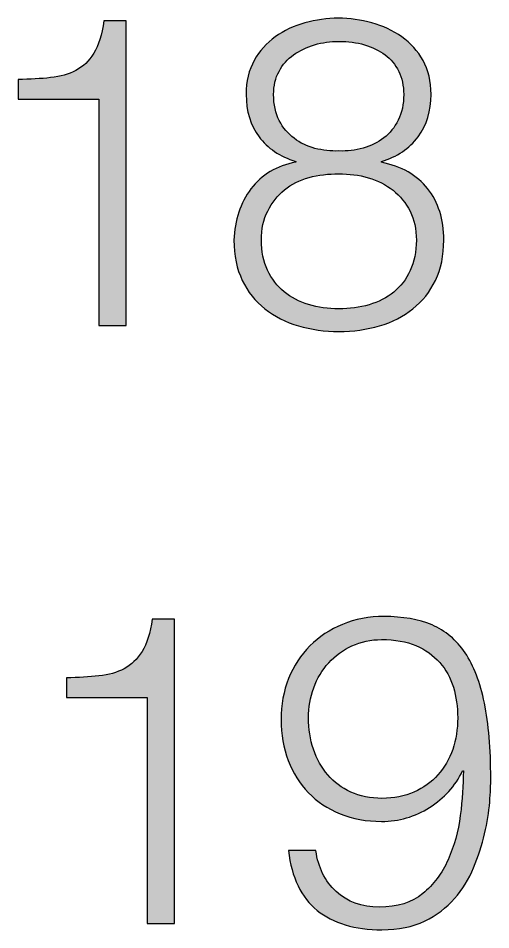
# Paper-space layout 'A0mask' of a CAD drawing. Extents: x 0 to 1153, y 0 to 810.
# Drawn here: x 1004.44 to 1008.65, y 43.87 to 51.99 of the extents above; entities that cross this region are included whole.
import ezdxf
from ezdxf.enums import TextEntityAlignment as Align

# ---------------------------------------------------------------- set-up
doc = ezdxf.new("R2010")
doc.units = 0
doc.layers.get('0').update_dxf_attribs({"linetype": 'CONTINUOUS'})
doc.layers.get('Defpoints').update_dxf_attribs({"linetype": 'CONTINUOUS'})
doc.layers.add('JPP_Mask', color=7, linetype='CONTINUOUS')
doc.styles.add('JPP', font='arial.ttf')

# ---------------------------------------------------------------- blocks, each defined once
blk = doc.blocks.new('A0mask')
at = {"true_color": 0x004a91}
h = blk.add_hatch(color=154, dxfattribs=at)
edge = h.paths.add_edge_path()
edge.add_spline(control_points=[(1005.4023, 50.6135), (1005.4023, 51.2921), (1005.4023, 51.9706), (1005.4023, 51.9706), (1005.4023, 51.9706), (1005.3529, 51.9706), (1005.3034, 51.9706)], knot_values=[3.5, 3.5, 3.5, 3.5, 4, 4, 4, 4.5, 4.5, 4.5, 4.5], degree=3, periodic=0)
edge.add_spline(control_points=[(1005.3034, 51.9706), (1005.2539, 51.9706), (1005.2045, 51.9706), (1005.2045, 51.9706), (1005.1865, 51.8466), (1005.1562, 51.7505), (1005.1136, 51.6819), (1005.071, 51.6133), (1005.018, 51.5621), (1004.9545, 51.529)], knot_values=[1, 1, 1, 1, 1.5, 1.5, 1.5, 2.5, 2.5, 2.5, 3.5, 3.5, 3.5, 3.5], degree=3, periodic=0)
edge.add_spline(control_points=[(1004.9545, 51.529), (1004.8911, 51.4949), (1004.8163, 51.4736), (1004.7297, 51.4646)], knot_values=[0, 0, 0, 0, 1, 1, 1, 1], degree=3, periodic=0)
edge.add_spline(control_points=[(1004.7297, 51.4646), (1004.6431, 51.4556), (1004.5465, 51.4499), (1004.4409, 51.4471)], knot_values=[9, 9, 9, 9, 10, 10, 10, 10], degree=3, periodic=0)
edge.add_spline(control_points=[(1004.4409, 51.4471), (1004.4409, 51.4471), (1004.4409, 51.2729), (1004.4409, 51.2729), (1004.4409, 51.2729), (1004.6202, 51.2729), (1004.7995, 51.2729)], knot_values=[7.5, 7.5, 7.5, 7.5, 8.5, 8.5, 8.5, 9, 9, 9, 9], degree=3, periodic=0)
edge.add_spline(control_points=[(1004.7995, 51.2729), (1004.9788, 51.2729), (1005.1581, 51.2729), (1005.1581, 51.2729), (1005.1581, 51.2729), (1005.1581, 50.7688), (1005.1581, 50.2647)], knot_values=[6.5, 6.5, 6.5, 6.5, 7, 7, 7, 7.5, 7.5, 7.5, 7.5], degree=3, periodic=0)
edge.add_spline(control_points=[(1005.1581, 50.2647), (1005.1581, 49.7605), (1005.1581, 49.2564), (1005.1581, 49.2564), (1005.1581, 49.2564), (1005.2191, 49.2564), (1005.2802, 49.2564)], knot_values=[5.5, 5.5, 5.5, 5.5, 6, 6, 6, 6.5, 6.5, 6.5, 6.5], degree=3, periodic=0)
edge.add_spline(control_points=[(1005.2802, 49.2564), (1005.3413, 49.2564), (1005.4023, 49.2564), (1005.4023, 49.2564), (1005.4023, 49.2564), (1005.4023, 49.935), (1005.4023, 50.6135)], knot_values=[4.5, 4.5, 4.5, 4.5, 5, 5, 5, 5.5, 5.5, 5.5, 5.5], degree=3, periodic=0)
h = blk.add_hatch(color=154, dxfattribs=at)
edge = h.paths.add_edge_path(flags=16)
edge.add_spline(control_points=[(1007.5154, 50.8365), (1007.5855, 50.8559), (1007.6465, 50.8862), (1007.6995, 50.9278), (1007.7526, 50.969), (1007.7952, 51.022), (1007.8278, 51.0869), (1007.86, 51.1513), (1007.8761, 51.2275), (1007.8761, 51.3155), (1007.8761, 51.3931), (1007.861, 51.4613), (1007.8316, 51.521), (1007.8018, 51.5806), (1007.7611, 51.6298), (1007.7095, 51.6682), (1007.6574, 51.707), (1007.5968, 51.7368), (1007.5272, 51.7576), (1007.4572, 51.778), (1007.381, 51.7884), (1007.2981, 51.7884), (1007.2233, 51.7884), (1007.1509, 51.778), (1007.0813, 51.7576), (1007.0113, 51.7368), (1006.9493, 51.707), (1006.8948, 51.6682), (1006.8409, 51.6298), (1006.7973, 51.5806), (1006.7651, 51.521), (1006.7329, 51.4613), (1006.7168, 51.3931), (1006.7168, 51.3155), (1006.7168, 51.2251), (1006.7334, 51.1475), (1006.767, 51.0826), (1006.8006, 51.0182), (1006.8447, 50.9652), (1006.8991, 50.924), (1006.9531, 50.8824), (1007.0151, 50.8526), (1007.0851, 50.8346), (1007.1547, 50.8166), (1007.2257, 50.8085), (1007.2981, 50.8114), (1007.3734, 50.8085), (1007.4458, 50.8171), (1007.5154, 50.8365)], knot_values=[0, 0, 0, 0, 1, 1, 1, 2, 2, 2, 3, 3, 3, 4, 4, 4, 5, 5, 5, 6, 6, 6, 7, 7, 7, 8, 8, 8, 9, 9, 9, 10, 10, 10, 11, 11, 11, 12, 12, 12, 13, 13, 13, 14, 14, 14, 15, 15, 15, 16, 16, 16, 16], degree=3, periodic=0)
edge = h.paths.add_edge_path(flags=16)
edge.add_spline(control_points=[(1007.5679, 49.4405), (1007.6517, 49.4652), (1007.7246, 49.5026), (1007.7871, 49.5532), (1007.8491, 49.6034), (1007.8979, 49.6673), (1007.9343, 49.7449), (1007.9703, 49.8225), (1007.9888, 49.913), (1007.9888, 50.0166), (1007.9888, 50.1146), (1007.9698, 50.2008), (1007.9324, 50.2741), (1007.895, 50.348), (1007.8444, 50.41), (1007.781, 50.4606), (1007.7175, 50.5108), (1007.6442, 50.5482), (1007.5599, 50.5728), (1007.4761, 50.5974), (1007.3885, 50.6083), (1007.2981, 50.606), (1007.2054, 50.6083), (1007.1168, 50.5979), (1007.0326, 50.5747), (1006.9488, 50.5515), (1006.8754, 50.5146), (1006.8134, 50.4644), (1006.7514, 50.4138), (1006.7017, 50.3513), (1006.6643, 50.276), (1006.6269, 50.2012), (1006.608, 50.1146), (1006.608, 50.0166), (1006.608, 49.9158), (1006.626, 49.8263), (1006.6624, 49.7487), (1006.6984, 49.6715), (1006.7476, 49.6072), (1006.8096, 49.557), (1006.8716, 49.5063), (1006.9445, 49.4685), (1007.0288, 49.4424), (1007.1126, 49.4169), (1007.2025, 49.4036), (1007.2981, 49.4036), (1007.3938, 49.4036), (1007.4837, 49.4159), (1007.5679, 49.4405)], knot_values=[0, 0, 0, 0, 1, 1, 1, 2, 2, 2, 3, 3, 3, 4, 4, 4, 5, 5, 5, 6, 6, 6, 7, 7, 7, 8, 8, 8, 9, 9, 9, 10, 10, 10, 11, 11, 11, 12, 12, 12, 13, 13, 13, 14, 14, 14, 15, 15, 15, 16, 16, 16, 16], degree=3, periodic=0)
edge = h.paths.add_edge_path()
edge.add_spline(control_points=[(1008.0039, 50.9373), (1007.9263, 50.8327), (1007.8179, 50.7598), (1007.6782, 50.7181), (1007.6782, 50.7181), (1007.6782, 50.7106), (1007.6782, 50.7106), (1007.8567, 50.6741), (1007.9935, 50.596), (1008.0896, 50.4758), (1008.1852, 50.3555), (1008.233, 50.2026), (1008.233, 50.0166), (1008.233, 49.8793), (1008.2084, 49.7601), (1008.1592, 49.6578), (1008.1099, 49.5556), (1008.0427, 49.4708), (1007.9575, 49.4036), (1007.8723, 49.3364), (1007.7734, 49.2862), (1007.6607, 49.2526), (1007.5485, 49.219), (1007.4274, 49.202), (1007.2981, 49.202), (1007.1717, 49.202), (1007.0515, 49.219), (1006.9379, 49.2526), (1006.8238, 49.2862), (1006.7244, 49.3364), (1006.6392, 49.4036), (1006.554, 49.4708), (1006.4863, 49.5556), (1006.4376, 49.6578), (1006.3883, 49.7601), (1006.3637, 49.8793), (1006.3637, 50.0166), (1006.3689, 50.1946), (1006.4191, 50.3475), (1006.5152, 50.4739), (1006.6108, 50.6007), (1006.7438, 50.6793), (1006.9142, 50.7106), (1006.9142, 50.7106), (1006.9142, 50.7181), (1006.9142, 50.7181), (1006.7722, 50.7622), (1006.6629, 50.8351), (1006.5867, 50.9373), (1006.5105, 51.0395), (1006.4721, 51.1655), (1006.4721, 51.3155), (1006.4721, 51.432), (1006.4963, 51.5328), (1006.5441, 51.618), (1006.5919, 51.7032), (1006.6548, 51.7737), (1006.732, 51.8291), (1006.8096, 51.885), (1006.8977, 51.9261), (1006.9957, 51.9536), (1007.0941, 51.9806), (1007.1935, 51.9943), (1007.2943, 51.9943), (1007.3952, 51.9943), (1007.4946, 51.9806), (1007.593, 51.9536), (1007.691, 51.9261), (1007.7795, 51.885), (1007.8586, 51.8291), (1007.9376, 51.7737), (1008.0006, 51.7032), (1008.0489, 51.618), (1008.0967, 51.5328), (1008.1204, 51.432), (1008.1204, 51.3155), (1008.1204, 51.1683), (1008.0815, 51.0419), (1008.0039, 50.9373)], knot_values=[0, 0, 0, 0, 1, 1, 1, 2, 2, 2, 3, 3, 3, 4, 4, 4, 5, 5, 5, 6, 6, 6, 7, 7, 7, 8, 8, 8, 9, 9, 9, 10, 10, 10, 11, 11, 11, 12, 12, 12, 13, 13, 13, 14, 14, 14, 15, 15, 15, 16, 16, 16, 17, 17, 17, 18, 18, 18, 19, 19, 19, 20, 20, 20, 21, 21, 21, 22, 22, 22, 23, 23, 23, 24, 24, 24, 25, 25, 25, 26, 26, 26, 26], degree=3, periodic=0)
h = blk.add_hatch(color=154, dxfattribs=at)
edge = h.paths.add_edge_path()
edge.add_spline(control_points=[(1005.8331, 45.2816), (1005.8331, 45.9602), (1005.8331, 46.6387), (1005.8331, 46.6387), (1005.8331, 46.6387), (1005.7836, 46.6387), (1005.7342, 46.6387)], knot_values=[3.5, 3.5, 3.5, 3.5, 4, 4, 4, 4.5, 4.5, 4.5, 4.5], degree=3, periodic=0)
edge.add_spline(control_points=[(1005.7342, 46.6387), (1005.6847, 46.6387), (1005.6352, 46.6387), (1005.6352, 46.6387), (1005.6172, 46.5147), (1005.5869, 46.4186), (1005.5443, 46.35), (1005.5017, 46.2813), (1005.4487, 46.2302), (1005.3853, 46.1971)], knot_values=[1, 1, 1, 1, 1.5, 1.5, 1.5, 2.5, 2.5, 2.5, 3.5, 3.5, 3.5, 3.5], degree=3, periodic=0)
edge.add_spline(control_points=[(1005.3853, 46.1971), (1005.3219, 46.163), (1005.2471, 46.1417), (1005.1604, 46.1327)], knot_values=[0, 0, 0, 0, 1, 1, 1, 1], degree=3, periodic=0)
edge.add_spline(control_points=[(1005.1604, 46.1327), (1005.0738, 46.1237), (1004.9773, 46.118), (1004.8717, 46.1152)], knot_values=[9, 9, 9, 9, 10, 10, 10, 10], degree=3, periodic=0)
edge.add_spline(control_points=[(1004.8717, 46.1152), (1004.8717, 46.1152), (1004.8717, 45.941), (1004.8717, 45.941), (1004.8717, 45.941), (1005.051, 45.941), (1005.2303, 45.941)], knot_values=[7.5, 7.5, 7.5, 7.5, 8.5, 8.5, 8.5, 9, 9, 9, 9], degree=3, periodic=0)
edge.add_spline(control_points=[(1005.2303, 45.941), (1005.4096, 45.941), (1005.5888, 45.941), (1005.5888, 45.941), (1005.5888, 45.941), (1005.5888, 45.4369), (1005.5888, 44.9327)], knot_values=[6.5, 6.5, 6.5, 6.5, 7, 7, 7, 7.5, 7.5, 7.5, 7.5], degree=3, periodic=0)
edge.add_spline(control_points=[(1005.5888, 44.9327), (1005.5888, 44.4286), (1005.5888, 43.9245), (1005.5888, 43.9245), (1005.5888, 43.9245), (1005.6499, 43.9245), (1005.711, 43.9245)], knot_values=[5.5, 5.5, 5.5, 5.5, 6, 6, 6, 6.5, 6.5, 6.5, 6.5], degree=3, periodic=0)
edge.add_spline(control_points=[(1005.711, 43.9245), (1005.772, 43.9245), (1005.8331, 43.9245), (1005.8331, 43.9245), (1005.8331, 43.9245), (1005.8331, 44.6031), (1005.8331, 45.2816)], knot_values=[4.5, 4.5, 4.5, 4.5, 5, 5, 5, 5.5, 5.5, 5.5, 5.5], degree=3, periodic=0)
h = blk.add_hatch(color=154, dxfattribs=at)
edge = h.paths.add_edge_path()
edge.add_spline(control_points=[(1008.6519, 45.2196), (1008.6519, 45.4833), (1008.633, 45.7072), (1008.5956, 45.8904)], knot_values=[19, 19, 19, 19, 20, 20, 20, 20], degree=3, periodic=0)
edge.add_spline(control_points=[(1008.5956, 45.8904), (1008.5582, 46.074), (1008.5009, 46.2231), (1008.4233, 46.3386)], knot_values=[18, 18, 18, 18, 19, 19, 19, 19], degree=3, periodic=0)
edge.add_spline(control_points=[(1008.4233, 46.3386), (1008.3457, 46.4532), (1008.2472, 46.536), (1008.1284, 46.5867)], knot_values=[17, 17, 17, 17, 18, 18, 18, 18], degree=3, periodic=0)
edge.add_spline(control_points=[(1008.1284, 46.5867), (1008.0096, 46.6368), (1007.8671, 46.6624), (1007.7019, 46.6624)], knot_values=[16, 16, 16, 16, 17, 17, 17, 17], degree=3, periodic=0)
edge.add_spline(control_points=[(1007.7019, 46.6624), (1007.5675, 46.6624), (1007.4439, 46.6387), (1007.3317, 46.5923)], knot_values=[15, 15, 15, 15, 16, 16, 16, 16], degree=3, periodic=0)
edge.add_spline(control_points=[(1007.3317, 46.5923), (1007.2191, 46.546), (1007.122, 46.4821), (1007.0406, 46.4006), (1006.9592, 46.3192), (1006.8958, 46.2222), (1006.8508, 46.1095)], knot_values=[13, 13, 13, 13, 14, 14, 14, 15, 15, 15, 15], degree=3, periodic=0)
edge.add_spline(control_points=[(1006.8508, 46.1095), (1006.8054, 45.9973), (1006.7831, 45.8752), (1006.7831, 45.7431)], knot_values=[12, 12, 12, 12, 13, 13, 13, 13], degree=3, periodic=0)
edge.add_spline(control_points=[(1006.7831, 45.7431), (1006.7831, 45.6115), (1006.8044, 45.4899), (1006.847, 45.3787), (1006.8896, 45.2674), (1006.9497, 45.1718), (1007.0274, 45.0918)], knot_values=[10, 10, 10, 10, 11, 11, 11, 12, 12, 12, 12], degree=3, periodic=0)
edge.add_spline(control_points=[(1007.0274, 45.0918), (1007.1045, 45.0113), (1007.1992, 44.9488), (1007.3104, 44.9034)], knot_values=[9, 9, 9, 9, 10, 10, 10, 10], degree=3, periodic=0)
edge.add_spline(control_points=[(1007.3104, 44.9034), (1007.4212, 44.8584), (1007.5443, 44.8357), (1007.6787, 44.8357)], knot_values=[8, 8, 8, 8, 9, 9, 9, 9], degree=3, periodic=0)
edge.add_spline(control_points=[(1007.6787, 44.8357), (1007.834, 44.8357), (1007.9765, 44.8769), (1008.1071, 44.9597), (1008.2377, 45.0426), (1008.3353, 45.151), (1008.4001, 45.2854)], knot_values=[6, 6, 6, 6, 7, 7, 7, 8, 8, 8, 8], degree=3, periodic=0)
edge.add_spline(control_points=[(1008.4077, 45.2854), (1008.4077, 45.1614), (1008.3987, 45.0288), (1008.3807, 44.8883)], knot_values=[4, 4, 4, 4, 5, 5, 5, 5], degree=3, periodic=0)
edge.add_spline(control_points=[(1008.3807, 44.8883), (1008.3622, 44.7472), (1008.3263, 44.6161), (1008.2718, 44.4944)], knot_values=[3, 3, 3, 3, 4, 4, 4, 4], degree=3, periodic=0)
edge.add_spline(control_points=[(1008.2718, 44.4944), (1008.2179, 44.3728), (1008.1421, 44.2719), (1008.0451, 44.1919), (1007.9481, 44.1119), (1007.8193, 44.0717), (1007.6593, 44.0717)], knot_values=[1, 1, 1, 1, 2, 2, 2, 3, 3, 3, 3], degree=3, periodic=0)
edge.add_spline(control_points=[(1007.6593, 44.0717), (1007.5017, 44.0717), (1007.3729, 44.1186), (1007.2735, 44.2114)], knot_values=[0, 0, 0, 0, 1, 1, 1, 1], degree=3, periodic=0)
edge.add_spline(control_points=[(1007.2735, 44.2114), (1007.1741, 44.3046), (1007.114, 44.4258), (1007.0932, 44.5758)], knot_values=[29, 29, 29, 29, 30, 30, 30, 30], degree=3, periodic=0)
edge.add_spline(control_points=[(1007.0932, 44.5758), (1007.0932, 44.5758), (1006.8489, 44.5758), (1006.8489, 44.5758), (1006.8773, 44.3354), (1006.9625, 44.1579), (1007.1045, 44.0428)], knot_values=[27, 27, 27, 27, 28, 28, 28, 29, 29, 29, 29], degree=3, periodic=0)
edge.add_spline(control_points=[(1007.1045, 44.0428), (1007.247, 43.9278), (1007.4397, 43.8701), (1007.6825, 43.8701)], knot_values=[26, 26, 26, 26, 27, 27, 27, 27], degree=3, periodic=0)
edge.add_spline(control_points=[(1007.6825, 43.8701), (1007.8297, 43.8701), (1007.9566, 43.8961), (1008.0626, 43.9477), (1008.1686, 43.9993), (1008.2572, 44.066), (1008.3282, 44.1474), (1008.3992, 44.2289), (1008.456, 44.3207), (1008.4986, 44.4229)], knot_values=[23, 23, 23, 23, 24, 24, 24, 25, 25, 25, 26, 26, 26, 26], degree=3, periodic=0)
edge.add_spline(control_points=[(1008.4986, 44.4229), (1008.5416, 44.5247), (1008.5743, 44.6255), (1008.5975, 44.7254)], knot_values=[22, 22, 22, 22, 23, 23, 23, 23], degree=3, periodic=0)
edge.add_spline(control_points=[(1008.5975, 44.7254), (1008.6212, 44.8248), (1008.6358, 44.9185), (1008.6425, 45.0066)], knot_values=[21, 21, 21, 21, 22, 22, 22, 22], degree=3, periodic=0)
edge.add_spline(control_points=[(1008.6425, 45.0066), (1008.6486, 45.0942), (1008.6519, 45.1652), (1008.6519, 45.2196)], knot_values=[20, 20, 20, 20, 21, 21, 21, 21], degree=3, periodic=0)
edge = h.paths.add_edge_path(flags=16)
edge.add_spline(control_points=[(1008.357, 45.7588), (1008.357, 45.6579), (1008.3424, 45.5642), (1008.3125, 45.4776), (1008.2827, 45.391), (1008.2392, 45.3152), (1008.1809, 45.2508)], knot_values=[1, 1, 1, 1, 2, 2, 2, 3, 3, 3, 3], degree=3, periodic=0)
edge.add_spline(control_points=[(1008.1809, 45.2508), (1008.1227, 45.186), (1008.0517, 45.1349), (1007.9675, 45.0975)], knot_values=[0, 0, 0, 0, 1, 1, 1, 1], degree=3, periodic=0)
edge.add_spline(control_points=[(1007.9675, 45.0975), (1007.8837, 45.0601), (1007.7885, 45.0411), (1007.6825, 45.0411)], knot_values=[15, 15, 15, 15, 16, 16, 16, 16], degree=3, periodic=0)
edge.add_spline(control_points=[(1007.6825, 45.0411), (1007.5793, 45.0411), (1007.4865, 45.0601), (1007.4051, 45.0975), (1007.3237, 45.1349), (1007.2555, 45.186), (1007.1997, 45.2508)], knot_values=[13, 13, 13, 13, 14, 14, 14, 15, 15, 15, 15], degree=3, periodic=0)
edge.add_spline(control_points=[(1007.1997, 45.2508), (1007.1443, 45.3152), (1007.1017, 45.3914), (1007.0719, 45.4795), (1007.042, 45.5675), (1007.0274, 45.6603), (1007.0274, 45.7588)], knot_values=[11, 11, 11, 11, 12, 12, 12, 13, 13, 13, 13], degree=3, periodic=0)
edge.add_spline(control_points=[(1007.0274, 45.7588), (1007.0274, 45.8515), (1007.0425, 45.941), (1007.0738, 46.0262)], knot_values=[10, 10, 10, 10, 11, 11, 11, 11], degree=3, periodic=0)
edge.add_spline(control_points=[(1007.0738, 46.0262), (1007.1045, 46.1114), (1007.1495, 46.1857), (1007.2077, 46.2492)], knot_values=[9, 9, 9, 9, 10, 10, 10, 10], degree=3, periodic=0)
edge.add_spline(control_points=[(1007.2077, 46.2492), (1007.2655, 46.3126), (1007.3346, 46.3628), (1007.4151, 46.4006)], knot_values=[8, 8, 8, 8, 9, 9, 9, 9], degree=3, periodic=0)
edge.add_spline(control_points=[(1007.4151, 46.4006), (1007.495, 46.438), (1007.5831, 46.4565), (1007.6787, 46.4565)], knot_values=[7, 7, 7, 7, 8, 8, 8, 8], degree=3, periodic=0)
edge.add_spline(control_points=[(1007.6787, 46.4565), (1007.7975, 46.4565), (1007.8998, 46.4385), (1007.985, 46.4025)], knot_values=[6, 6, 6, 6, 7, 7, 7, 7], degree=3, periodic=0)
edge.add_spline(control_points=[(1007.985, 46.4025), (1008.0702, 46.3661), (1008.1407, 46.3164), (1008.1966, 46.2529)], knot_values=[5, 5, 5, 5, 6, 6, 6, 6], degree=3, periodic=0)
edge.add_spline(control_points=[(1008.1966, 46.2529), (1008.2519, 46.1895), (1008.2927, 46.1161), (1008.3187, 46.0319)], knot_values=[4, 4, 4, 4, 5, 5, 5, 5], degree=3, periodic=0)
edge.add_spline(control_points=[(1008.3187, 46.0319), (1008.3443, 45.9481), (1008.357, 45.8567), (1008.357, 45.7588)], knot_values=[3, 3, 3, 3, 4, 4, 4, 4], degree=3, periodic=0)
at = {"layer": 'Defpoints', "color": 154, "true_color": 0x004a91}
for points, knots in [([(1004.7297, 51.4646), (1004.8163, 51.4736), (1004.8911, 51.4949), (1004.9545, 51.529), (1005.018, 51.5621), (1005.071, 51.6133), (1005.1136, 51.6819), (1005.1562, 51.7505), (1005.1865, 51.8466), (1005.2045, 51.9706), (1005.2045, 51.9706), (1005.4023, 51.9706), (1005.4023, 51.9706), (1005.4023, 51.9706), (1005.4023, 49.2564), (1005.4023, 49.2564), (1005.4023, 49.2564), (1005.1581, 49.2564), (1005.1581, 49.2564), (1005.1581, 49.2564), (1005.1581, 51.2729), (1005.1581, 51.2729), (1005.1581, 51.2729), (1004.4409, 51.2729), (1004.4409, 51.2729), (1004.4409, 51.2729), (1004.4409, 51.4471), (1004.4409, 51.4471), (1004.5465, 51.4499), (1004.6431, 51.4556), (1004.7297, 51.4646)], [0, 0, 0, 0, 1, 1, 1, 2, 2, 2, 3, 3, 3, 4, 4, 4, 5, 5, 5, 6, 6, 6, 7, 7, 7, 8, 8, 8, 9, 9, 9, 10, 10, 10, 10]), ([(1008.0039, 50.9373), (1007.9263, 50.8327), (1007.8179, 50.7598), (1007.6782, 50.7181), (1007.6782, 50.7181), (1007.6782, 50.7106), (1007.6782, 50.7106), (1007.8567, 50.6741), (1007.9935, 50.596), (1008.0896, 50.4758), (1008.1852, 50.3555), (1008.233, 50.2026), (1008.233, 50.0166), (1008.233, 49.8793), (1008.2084, 49.7601), (1008.1592, 49.6578), (1008.1099, 49.5556), (1008.0427, 49.4708), (1007.9575, 49.4036), (1007.8723, 49.3364), (1007.7734, 49.2862), (1007.6607, 49.2526), (1007.5485, 49.219), (1007.4274, 49.202), (1007.2981, 49.202), (1007.1717, 49.202), (1007.0515, 49.219), (1006.9379, 49.2526), (1006.8238, 49.2862), (1006.7244, 49.3364), (1006.6392, 49.4036), (1006.554, 49.4708), (1006.4863, 49.5556), (1006.4376, 49.6578), (1006.3883, 49.7601), (1006.3637, 49.8793), (1006.3637, 50.0166), (1006.3689, 50.1946), (1006.4191, 50.3475), (1006.5152, 50.4739), (1006.6108, 50.6007), (1006.7438, 50.6793), (1006.9142, 50.7106), (1006.9142, 50.7106), (1006.9142, 50.7181), (1006.9142, 50.7181), (1006.7722, 50.7622), (1006.6629, 50.8351), (1006.5867, 50.9373), (1006.5105, 51.0395), (1006.4721, 51.1655), (1006.4721, 51.3155), (1006.4721, 51.432), (1006.4963, 51.5328), (1006.5441, 51.618), (1006.5919, 51.7032), (1006.6548, 51.7737), (1006.732, 51.8291), (1006.8096, 51.885), (1006.8977, 51.9261), (1006.9957, 51.9536), (1007.0941, 51.9806), (1007.1935, 51.9943), (1007.2943, 51.9943), (1007.3952, 51.9943), (1007.4946, 51.9806), (1007.593, 51.9536), (1007.691, 51.9261), (1007.7795, 51.885), (1007.8586, 51.8291), (1007.9376, 51.7737), (1008.0006, 51.7032), (1008.0489, 51.618), (1008.0967, 51.5328), (1008.1204, 51.432), (1008.1204, 51.3155), (1008.1204, 51.1683), (1008.0815, 51.0419), (1008.0039, 50.9373)], [0, 0, 0, 0, 1, 1, 1, 2, 2, 2, 3, 3, 3, 4, 4, 4, 5, 5, 5, 6, 6, 6, 7, 7, 7, 8, 8, 8, 9, 9, 9, 10, 10, 10, 11, 11, 11, 12, 12, 12, 13, 13, 13, 14, 14, 14, 15, 15, 15, 16, 16, 16, 17, 17, 17, 18, 18, 18, 19, 19, 19, 20, 20, 20, 21, 21, 21, 22, 22, 22, 23, 23, 23, 24, 24, 24, 25, 25, 25, 26, 26, 26, 26]), ([(1007.5154, 50.8365), (1007.5855, 50.8559), (1007.6465, 50.8862), (1007.6995, 50.9278), (1007.7526, 50.969), (1007.7952, 51.022), (1007.8278, 51.0869), (1007.86, 51.1513), (1007.8761, 51.2275), (1007.8761, 51.3155), (1007.8761, 51.3931), (1007.861, 51.4613), (1007.8316, 51.521), (1007.8018, 51.5806), (1007.7611, 51.6298), (1007.7095, 51.6682), (1007.6574, 51.707), (1007.5968, 51.7368), (1007.5272, 51.7576), (1007.4572, 51.778), (1007.381, 51.7884), (1007.2981, 51.7884), (1007.2233, 51.7884), (1007.1509, 51.778), (1007.0813, 51.7576), (1007.0113, 51.7368), (1006.9493, 51.707), (1006.8948, 51.6682), (1006.8409, 51.6298), (1006.7973, 51.5806), (1006.7651, 51.521), (1006.7329, 51.4613), (1006.7168, 51.3931), (1006.7168, 51.3155), (1006.7168, 51.2251), (1006.7334, 51.1475), (1006.767, 51.0826), (1006.8006, 51.0182), (1006.8447, 50.9652), (1006.8991, 50.924), (1006.9531, 50.8824), (1007.0151, 50.8526), (1007.0851, 50.8346), (1007.1547, 50.8166), (1007.2257, 50.8085), (1007.2981, 50.8114), (1007.3734, 50.8085), (1007.4458, 50.8171), (1007.5154, 50.8365)], [0, 0, 0, 0, 1, 1, 1, 2, 2, 2, 3, 3, 3, 4, 4, 4, 5, 5, 5, 6, 6, 6, 7, 7, 7, 8, 8, 8, 9, 9, 9, 10, 10, 10, 11, 11, 11, 12, 12, 12, 13, 13, 13, 14, 14, 14, 15, 15, 15, 16, 16, 16, 16]), ([(1007.5679, 49.4405), (1007.6517, 49.4652), (1007.7246, 49.5026), (1007.7871, 49.5532), (1007.8491, 49.6034), (1007.8979, 49.6673), (1007.9343, 49.7449), (1007.9703, 49.8225), (1007.9888, 49.913), (1007.9888, 50.0166), (1007.9888, 50.1146), (1007.9698, 50.2008), (1007.9324, 50.2741), (1007.895, 50.348), (1007.8444, 50.41), (1007.781, 50.4606), (1007.7175, 50.5108), (1007.6442, 50.5482), (1007.5599, 50.5728), (1007.4761, 50.5974), (1007.3885, 50.6083), (1007.2981, 50.606), (1007.2054, 50.6083), (1007.1168, 50.5979), (1007.0326, 50.5747), (1006.9488, 50.5515), (1006.8754, 50.5146), (1006.8134, 50.4644), (1006.7514, 50.4138), (1006.7017, 50.3513), (1006.6643, 50.276), (1006.6269, 50.2012), (1006.608, 50.1146), (1006.608, 50.0166), (1006.608, 49.9158), (1006.626, 49.8263), (1006.6624, 49.7487), (1006.6984, 49.6715), (1006.7476, 49.6072), (1006.8096, 49.557), (1006.8716, 49.5063), (1006.9445, 49.4685), (1007.0288, 49.4424), (1007.1126, 49.4169), (1007.2025, 49.4036), (1007.2981, 49.4036), (1007.3938, 49.4036), (1007.4837, 49.4159), (1007.5679, 49.4405)], [0, 0, 0, 0, 1, 1, 1, 2, 2, 2, 3, 3, 3, 4, 4, 4, 5, 5, 5, 6, 6, 6, 7, 7, 7, 8, 8, 8, 9, 9, 9, 10, 10, 10, 11, 11, 11, 12, 12, 12, 13, 13, 13, 14, 14, 14, 15, 15, 15, 16, 16, 16, 16]), ([(1005.1604, 46.1327), (1005.2471, 46.1417), (1005.3219, 46.163), (1005.3853, 46.1971), (1005.4487, 46.2302), (1005.5017, 46.2813), (1005.5443, 46.35), (1005.5869, 46.4186), (1005.6172, 46.5147), (1005.6352, 46.6387), (1005.6352, 46.6387), (1005.8331, 46.6387), (1005.8331, 46.6387), (1005.8331, 46.6387), (1005.8331, 43.9245), (1005.8331, 43.9245), (1005.8331, 43.9245), (1005.5888, 43.9245), (1005.5888, 43.9245), (1005.5888, 43.9245), (1005.5888, 45.941), (1005.5888, 45.941), (1005.5888, 45.941), (1004.8717, 45.941), (1004.8717, 45.941), (1004.8717, 45.941), (1004.8717, 46.1152), (1004.8717, 46.1152), (1004.9773, 46.118), (1005.0738, 46.1237), (1005.1604, 46.1327)], [0, 0, 0, 0, 1, 1, 1, 2, 2, 2, 3, 3, 3, 4, 4, 4, 5, 5, 5, 6, 6, 6, 7, 7, 7, 8, 8, 8, 9, 9, 9, 10, 10, 10, 10]), ([(1007.2735, 44.2114), (1007.3729, 44.1186), (1007.5017, 44.0717), (1007.6593, 44.0717), (1007.8193, 44.0717), (1007.9481, 44.1119), (1008.0451, 44.1919), (1008.1421, 44.2719), (1008.2179, 44.3728), (1008.2718, 44.4944), (1008.3263, 44.6161), (1008.3622, 44.7472), (1008.3807, 44.8883), (1008.3987, 45.0288), (1008.4077, 45.1614), (1008.4077, 45.2854), (1008.4077, 45.2854), (1008.4001, 45.2854), (1008.4001, 45.2854), (1008.3353, 45.151), (1008.2377, 45.0426), (1008.1071, 44.9597), (1007.9765, 44.8769), (1007.834, 44.8357), (1007.6787, 44.8357), (1007.5443, 44.8357), (1007.4212, 44.8584), (1007.3104, 44.9034), (1007.1992, 44.9488), (1007.1045, 45.0113), (1007.0274, 45.0918), (1006.9497, 45.1718), (1006.8896, 45.2674), (1006.847, 45.3787), (1006.8044, 45.4899), (1006.7831, 45.6115), (1006.7831, 45.7431), (1006.7831, 45.8752), (1006.8054, 45.9973), (1006.8508, 46.1095), (1006.8958, 46.2222), (1006.9592, 46.3192), (1007.0406, 46.4006), (1007.122, 46.4821), (1007.2191, 46.546), (1007.3317, 46.5923), (1007.4439, 46.6387), (1007.5675, 46.6624), (1007.7019, 46.6624), (1007.8671, 46.6624), (1008.0096, 46.6368), (1008.1284, 46.5867), (1008.2472, 46.536), (1008.3457, 46.4532), (1008.4233, 46.3386), (1008.5009, 46.2231), (1008.5582, 46.074), (1008.5956, 45.8904), (1008.633, 45.7072), (1008.6519, 45.4833), (1008.6519, 45.2196), (1008.6519, 45.1652), (1008.6486, 45.0942), (1008.6425, 45.0066), (1008.6358, 44.9185), (1008.6212, 44.8248), (1008.5975, 44.7254), (1008.5743, 44.6255), (1008.5416, 44.5247), (1008.4986, 44.4229), (1008.456, 44.3207), (1008.3992, 44.2289), (1008.3282, 44.1474), (1008.2572, 44.066), (1008.1686, 43.9993), (1008.0626, 43.9477), (1007.9566, 43.8961), (1007.8297, 43.8701), (1007.6825, 43.8701), (1007.4397, 43.8701), (1007.247, 43.9278), (1007.1045, 44.0428), (1006.9625, 44.1579), (1006.8773, 44.3354), (1006.8489, 44.5758), (1006.8489, 44.5758), (1007.0932, 44.5758), (1007.0932, 44.5758), (1007.114, 44.4258), (1007.1741, 44.3046), (1007.2735, 44.2114)], [0, 0, 0, 0, 1, 1, 1, 2, 2, 2, 3, 3, 3, 4, 4, 4, 5, 5, 5, 6, 6, 6, 7, 7, 7, 8, 8, 8, 9, 9, 9, 10, 10, 10, 11, 11, 11, 12, 12, 12, 13, 13, 13, 14, 14, 14, 15, 15, 15, 16, 16, 16, 17, 17, 17, 18, 18, 18, 19, 19, 19, 20, 20, 20, 21, 21, 21, 22, 22, 22, 23, 23, 23, 24, 24, 24, 25, 25, 25, 26, 26, 26, 27, 27, 27, 28, 28, 28, 29, 29, 29, 30, 30, 30, 30]), ([(1007.9675, 45.0975), (1008.0517, 45.1349), (1008.1227, 45.186), (1008.1809, 45.2508), (1008.2392, 45.3152), (1008.2827, 45.391), (1008.3125, 45.4776), (1008.3424, 45.5642), (1008.357, 45.6579), (1008.357, 45.7588), (1008.357, 45.8567), (1008.3443, 45.9481), (1008.3187, 46.0319), (1008.2927, 46.1161), (1008.2519, 46.1895), (1008.1966, 46.2529), (1008.1407, 46.3164), (1008.0702, 46.3661), (1007.985, 46.4025), (1007.8998, 46.4385), (1007.7975, 46.4565), (1007.6787, 46.4565), (1007.5831, 46.4565), (1007.495, 46.438), (1007.4151, 46.4006), (1007.3346, 46.3628), (1007.2655, 46.3126), (1007.2077, 46.2492), (1007.1495, 46.1857), (1007.1045, 46.1114), (1007.0738, 46.0262), (1007.0425, 45.941), (1007.0274, 45.8515), (1007.0274, 45.7588), (1007.0274, 45.6603), (1007.042, 45.5675), (1007.0719, 45.4795), (1007.1017, 45.3914), (1007.1443, 45.3152), (1007.1997, 45.2508), (1007.2555, 45.186), (1007.3237, 45.1349), (1007.4051, 45.0975), (1007.4865, 45.0601), (1007.5793, 45.0411), (1007.6825, 45.0411), (1007.7885, 45.0411), (1007.8837, 45.0601), (1007.9675, 45.0975)], [0, 0, 0, 0, 1, 1, 1, 2, 2, 2, 3, 3, 3, 4, 4, 4, 5, 5, 5, 6, 6, 6, 7, 7, 7, 8, 8, 8, 9, 9, 9, 10, 10, 10, 11, 11, 11, 12, 12, 12, 13, 13, 13, 14, 14, 14, 15, 15, 15, 16, 16, 16, 16])]:
    blk.add_open_spline(points, degree=3, knots=knots, dxfattribs=at)
at = {"color": 7, "style": 'JPP'}
for tag, p in [('Client', (1086, 115)), ('Project1', (1086, 90)), ('Project2', (1086, 82.5)), ('Project3', (1086, 75)), ('Title1', (1086, 57.5)), ('Title2', (1086, 50)), ('Title3', (1086, 42.5)), ('Status', (978, 7.5))]:
    blk.add_attdef(tag, text='', height=3.5, dxfattribs=at).set_placement(p, align=Align.MIDDLE_LEFT)
at = {"color": 2, "style": 'JPP'}
for tag, p in [('Scale', (1005.5, 25)), ('Checked', (1095.5, 25)), ('Drawn', (1050.5, 25)), ('Date', (1140.5, 25))]:
    blk.add_attdef(tag, text='', height=2, dxfattribs=at).set_placement(p, align=Align.MIDDLE_CENTER)
at = {"color": 6, "style": 'JPP'}
for tag, p in [('Ref', (1068, 7.5)), ('DrgNo.', (1110, 7.5))]:
    blk.add_attdef(tag, text='', height=4, dxfattribs=at).set_placement(p, align=Align.MIDDLE_LEFT)
blk.add_attdef('Rev', text='', height=4, dxfattribs=at).set_placement((1144.2747, 7.5), align=Align.MIDDLE_CENTER)

psp = doc.layouts.new('A0mask')

# ---------------------------------------------------------------- block references
at = {"layer": 'JPP_Mask'}
psp.add_blockref('A0mask', (0, 0), dxfattribs=at)

doc.saveas('drawing.dxf')
